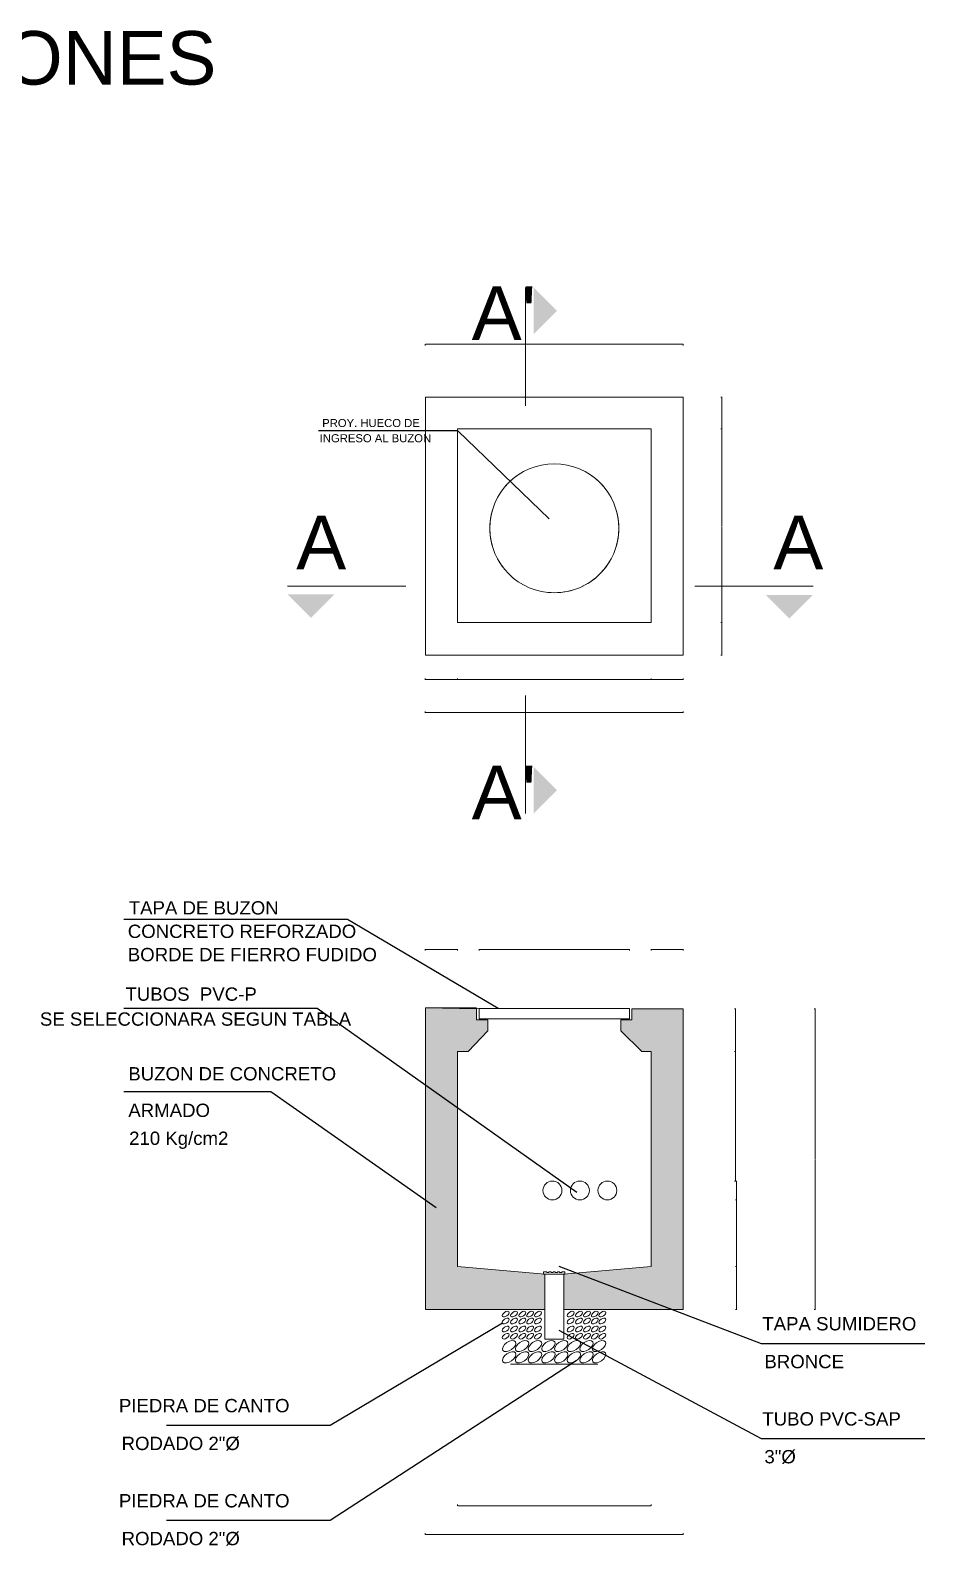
# Model space of a CAD drawing. Header units: inches. Extents: x 1693 to 10990, y 1878 to 5055.
# Drawn here: x 6646 to 7056, y 4156 to 4852 of the extents above; entities that cross this region are included whole.
import ezdxf

# ---------------------------------------------------------------- set-up
doc = ezdxf.new("R2010")
doc.units = ezdxf.units.IN
doc.header["$PDMODE"] = 1
doc.linetypes.add('DASHED', pattern=[0.75, 0.5, -0.25])
doc.layers.add('CANALES', color=104, linetype='Continuous', lineweight=15)
doc.styles.get("Standard").update_dxf_attribs({"font": 'arial.ttf'})
doc.styles.add('TITULO', font='swissl.ttf')
doc.dimstyles.new('Cota 100', dxfattribs={"dimtxt": 0.12, "dimasz": 0.1, "dimexe": 0.125, "dimexo": 0.0625, "dimgap": 0.001, "dimtad": 0, "dimzin": 4, "dimdsep": 46, "dimtxsty": 'Standard', "dimblk": 'OBLIQUE', "dimcen": 0.09, "dimdle": 0.125, "dimclrd": 256, "dimclre": 256, "dimclrt": 3, "dimadec": 0, "dimazin": 1, "dimtfac": 1, "dimtmove": 2, "dimatfit": 3, "dimfxl": 0.5, "dimfxlon": 1, "dimtolj": 1, "dimtzin": 0, "dimlwd": -1, "dimlwe": -1, "dimarcsym": 0})
doc.dimstyles.get("Standard").update_dxf_attribs({"dimtxt": 0.18, "dimasz": 0.18, "dimexe": 0.18, "dimexo": 0.0625, "dimgap": 0.09, "dimtad": 0, "dimtih": 1, "dimtoh": 1, "dimdec": 4, "dimzin": 0, "dimdsep": 46, "dimtxsty": 'Standard', "dimcen": 0.09, "dimadec": 0, "dimazin": 0, "dimtfac": 1, "dimtdec": 4, "dimtofl": 0, "dimtmove": 0, "dimatfit": 3, "dimfxl": 1, "dimtolj": 1, "dimtzin": 0, "dimarcsym": 0})

# ---------------------------------------------------------------- blocks, each defined once
blk = doc.blocks.new('TAPA DE BUZON')
at = {"layer": 'CANALES', "color": 3, "linetype": 'DASHED'}
blk.add_circle((3067.0286, 1470.338), 0.3, dxfattribs=at)
at = {"layer": 'CANALES', "color": 3, "linetype": 'Continuous'}
blk.add_circle((3067.0286, 1470.338), 0.3, dxfattribs=at)
blk = doc.blocks.new('*D117')
at = {"layer": 'CANALES', "transparency": 16777216}
for p, q in [((7005.49, 4402.98), (7006.11, 4402.98)), ((7005.99, 4402.93), (7005.99, 4334.01)), ((7005.99, 4264.89), (7005.99, 4333.81)), ((7005.49, 4264.84), (7006.11, 4264.84))]:
    blk.add_line(p, q, dxfattribs=at)
for points in [[(7005.98, 4402.93), (7006, 4402.93), (7005.99, 4402.98)], [(7005.98, 4264.89), (7006, 4264.89), (7005.99, 4264.84)]]:
    blk.add_solid(points, dxfattribs=at)
at = {"layer": 'Defpoints', "color": 0, "transparency": 16777216}
for p in [(6945.38, 4402.98), (6945.44, 4264.84), (7005.99, 4264.84)]:
    blk.add_point(p, dxfattribs=at)
at = {"layer": 'CANALES', "color": 3, "transparency": 16777216, "insert": (7005.99, 4333.91), "char_height": 0.05, "attachment_point": 5, "rotation": 90}
blk.add_mtext('\\A1;138.14', dxfattribs=at)
blk = doc.blocks.new('*D118')
at = {"layer": 'CANALES', "transparency": 16777216}
for p, q in [((6826.98, 4162.07), (6826.98, 4161.44)), ((6945.44, 4162.07), (6945.44, 4161.44)), ((6827.03, 4161.57), (6886.11, 4161.57)), ((6945.39, 4161.57), (6886.32, 4161.57))]:
    blk.add_line(p, q, dxfattribs=at)
for points in [[(6827.03, 4161.58), (6827.03, 4161.56), (6826.98, 4161.57)], [(6945.39, 4161.58), (6945.39, 4161.56), (6945.44, 4161.57)]]:
    blk.add_solid(points, dxfattribs=at)
at = {"layer": 'Defpoints', "color": 0, "transparency": 16777216}
for p in [(6826.98, 4264.84), (6945.44, 4264.84), (6945.44, 4161.57)]:
    blk.add_point(p, dxfattribs=at)
at = {"layer": 'CANALES', "color": 3, "transparency": 16777216, "insert": (6886.21, 4161.57), "char_height": 0.05, "attachment_point": 5}
blk.add_mtext('\\A1;118.46', dxfattribs=at)
blk = doc.blocks.new('*D175')
at = {"layer": 'CANALES', "transparency": 16777216}
for p, q in [((6962.6, 4683.86), (6963.22, 4683.86)), ((6963.1, 4683.81), (6963.1, 4624.69)), ((6963.1, 4565.37), (6963.1, 4624.49)), ((6962.6, 4565.32), (6963.22, 4565.32))]:
    blk.add_line(p, q, dxfattribs=at)
for points in [[(6963.09, 4683.81), (6963.11, 4683.81), (6963.1, 4683.86)], [(6963.09, 4565.37), (6963.11, 4565.37), (6963.1, 4565.32)]]:
    blk.add_solid(points, dxfattribs=at)
at = {"layer": 'Defpoints', "color": 0, "transparency": 16777216}
for p in [(6945.44, 4683.86), (6963.1, 4683.86), (6945.44, 4565.32)]:
    blk.add_point(p, dxfattribs=at)
at = {"layer": 'CANALES', "color": 3, "transparency": 16777216, "insert": (6963.1, 4624.59), "char_height": 0.05, "attachment_point": 5, "rotation": 90}
blk.add_mtext('\\A1;118.54', dxfattribs=at)
blk = doc.blocks.new('*D176')
at = {"layer": 'CANALES', "transparency": 16777216}
for p, q in [((6826.98, 4707.62), (6826.98, 4708.24)), ((6827.03, 4708.12), (6886.11, 4708.12)), ((6945.39, 4708.12), (6886.32, 4708.12)), ((6945.44, 4707.62), (6945.44, 4708.24))]:
    blk.add_line(p, q, dxfattribs=at)
for points in [[(6827.03, 4708.13), (6827.03, 4708.11), (6826.98, 4708.12)], [(6945.39, 4708.13), (6945.39, 4708.11), (6945.44, 4708.12)]]:
    blk.add_solid(points, dxfattribs=at)
at = {"layer": 'Defpoints', "color": 0, "transparency": 16777216}
for p in [(6945.44, 4708.12), (6826.98, 4683.86), (6945.44, 4683.86)]:
    blk.add_point(p, dxfattribs=at)
at = {"layer": 'CANALES', "color": 3, "transparency": 16777216, "insert": (6886.21, 4708.12), "char_height": 0.05, "attachment_point": 5}
blk.add_mtext('\\A1;118.46', dxfattribs=at)
blk = doc.blocks.new('*D119')
at = {"layer": 'CANALES', "transparency": 16777216}
for p, q in [((6968.89, 4383.3), (6969.52, 4383.3)), ((6969.39, 4383.25), (6969.39, 4353.66)), ((6969.39, 4323.9), (6969.39, 4353.49)), ((6968.89, 4323.85), (6969.52, 4323.85))]:
    blk.add_line(p, q, dxfattribs=at)
for points in [[(6969.38, 4383.25), (6969.4, 4383.25), (6969.39, 4383.3)], [(6969.38, 4323.9), (6969.4, 4323.9), (6969.39, 4323.85)]]:
    blk.add_solid(points, dxfattribs=at)
at = {"layer": 'Defpoints', "color": 0, "transparency": 16777216}
for p in [(6930.63, 4383.3), (6969.39, 4383.3), (6896.55, 4323.85)]:
    blk.add_point(p, dxfattribs=at)
at = {"layer": 'CANALES', "color": 3, "transparency": 16777216, "insert": (6969.39, 4353.57), "char_height": 0.05, "attachment_point": 5, "rotation": 90}
blk.add_mtext('\\A1;59.45', dxfattribs=at)
blk = doc.blocks.new('*D120')
at = {"layer": 'CANALES', "transparency": 16777216}
for p, q in [((6969.42, 4315.18), (6970.04, 4315.18)), ((6969.92, 4315.13), (6969.92, 4299.97)), ((6969.92, 4284.63), (6969.92, 4299.8)), ((6969.42, 4284.58), (6970.04, 4284.58))]:
    blk.add_line(p, q, dxfattribs=at)
for points in [[(6969.91, 4315.13), (6969.93, 4315.13), (6969.92, 4315.18)], [(6969.91, 4284.63), (6969.93, 4284.63), (6969.92, 4284.58)]]:
    blk.add_solid(points, dxfattribs=at)
at = {"layer": 'Defpoints', "color": 0, "transparency": 16777216}
for p in [(6896.55, 4315.18), (6969.92, 4315.18), (6930.63, 4284.58)]:
    blk.add_point(p, dxfattribs=at)
at = {"layer": 'CANALES', "color": 3, "transparency": 16777216, "insert": (6969.92, 4299.88), "char_height": 0.05, "attachment_point": 5, "rotation": 90}
blk.add_mtext('\\A1;30.60', dxfattribs=at)
blk = doc.blocks.new('*D121')
at = {"layer": 'CANALES', "transparency": 16777216}
for p, q in [((6969.42, 4323.85), (6970.04, 4323.85)), ((6969.92, 4323.8), (6969.92, 4319.58)), ((6969.42, 4315.18), (6970.04, 4315.18)), ((6969.92, 4315.23), (6969.92, 4319.45))]:
    blk.add_line(p, q, dxfattribs=at)
for points in [[(6969.91, 4323.8), (6969.93, 4323.8), (6969.92, 4323.85)], [(6969.91, 4315.23), (6969.93, 4315.23), (6969.92, 4315.18)]]:
    blk.add_solid(points, dxfattribs=at)
at = {"layer": 'Defpoints', "color": 0, "transparency": 16777216}
for p in [(6896.55, 4323.85), (6896.55, 4315.18), (6969.92, 4315.18)]:
    blk.add_point(p, dxfattribs=at)
at = {"layer": 'CANALES', "color": 3, "transparency": 16777216, "insert": (6969.92, 4319.52), "char_height": 0.05, "attachment_point": 5, "rotation": 90}
blk.add_mtext('\\A1;8.66', dxfattribs=at)
blk = doc.blocks.new('*D167')
at = {"layer": 'CANALES', "transparency": 16777216}
for p, q in [((6841.79, 4175.23), (6841.79, 4174.6)), ((6841.84, 4174.73), (6886.13, 4174.73)), ((6930.58, 4174.73), (6886.3, 4174.73)), ((6930.63, 4175.23), (6930.63, 4174.6))]:
    blk.add_line(p, q, dxfattribs=at)
for points in [[(6841.84, 4174.74), (6841.84, 4174.72), (6841.79, 4174.73)], [(6930.58, 4174.74), (6930.58, 4174.72), (6930.63, 4174.73)]]:
    blk.add_solid(points, dxfattribs=at)
at = {"layer": 'Defpoints', "color": 0, "transparency": 16777216}
for p in [(6841.79, 4284.58), (6930.63, 4284.58), (6930.63, 4174.73)]:
    blk.add_point(p, dxfattribs=at)
at = {"layer": 'CANALES', "color": 3, "transparency": 16777216, "insert": (6886.21, 4174.73), "char_height": 0.05, "attachment_point": 5}
blk.add_mtext('\\A1;88.84', dxfattribs=at)
blk = doc.blocks.new('*D168')
at = {"layer": 'CANALES', "transparency": 16777216}
for p, q in [((6826.98, 4429.73), (6826.98, 4430.36)), ((6827.03, 4430.23), (6834.31, 4430.23)), ((6841.74, 4430.23), (6834.47, 4430.23)), ((6841.79, 4429.73), (6841.79, 4430.36))]:
    blk.add_line(p, q, dxfattribs=at)
for points in [[(6827.03, 4430.24), (6827.03, 4430.22), (6826.98, 4430.23)], [(6841.74, 4430.24), (6841.74, 4430.22), (6841.79, 4430.23)]]:
    blk.add_solid(points, dxfattribs=at)
at = {"layer": 'Defpoints', "color": 0, "transparency": 16777216}
for p in [(6841.79, 4430.23), (6826.98, 4403.33), (6841.79, 4383.3)]:
    blk.add_point(p, dxfattribs=at)
at = {"layer": 'CANALES', "color": 3, "transparency": 16777216, "insert": (6834.39, 4430.23), "char_height": 0.05, "attachment_point": 5}
blk.add_mtext('\\A1;14.81', dxfattribs=at)
blk = doc.blocks.new('*D169')
at = {"layer": 'CANALES', "transparency": 16777216}
for p, q in [((6930.64, 4429.73), (6930.64, 4430.36)), ((6930.69, 4430.23), (6937.93, 4430.23)), ((6945.33, 4430.23), (6938.09, 4430.23)), ((6945.38, 4429.73), (6945.38, 4430.36))]:
    blk.add_line(p, q, dxfattribs=at)
for points in [[(6930.69, 4430.24), (6930.69, 4430.22), (6930.64, 4430.23)], [(6945.33, 4430.24), (6945.33, 4430.22), (6945.38, 4430.23)]]:
    blk.add_solid(points, dxfattribs=at)
at = {"layer": 'Defpoints', "color": 0, "transparency": 16777216}
for p in [(6930.64, 4430.23), (6945.38, 4402.98), (6930.64, 4383.3)]:
    blk.add_point(p, dxfattribs=at)
at = {"layer": 'CANALES', "color": 3, "transparency": 16777216, "insert": (6938.01, 4430.23), "char_height": 0.05, "attachment_point": 5}
blk.add_mtext('\\A1;14.74', dxfattribs=at)
blk = doc.blocks.new('*D170')
at = {"layer": 'CANALES', "transparency": 16777216}
for p, q in [((6968.89, 4402.98), (6969.52, 4402.98)), ((6969.39, 4402.93), (6969.39, 4393.22)), ((6969.39, 4383.35), (6969.39, 4393.06)), ((6968.89, 4383.3), (6969.52, 4383.3))]:
    blk.add_line(p, q, dxfattribs=at)
for points in [[(6969.38, 4402.93), (6969.4, 4402.93), (6969.39, 4402.98)], [(6969.38, 4383.35), (6969.4, 4383.35), (6969.39, 4383.3)]]:
    blk.add_solid(points, dxfattribs=at)
at = {"layer": 'Defpoints', "color": 0, "transparency": 16777216}
for p in [(6945.37, 4402.98), (6969.39, 4402.98), (6930.64, 4383.3)]:
    blk.add_point(p, dxfattribs=at)
at = {"layer": 'CANALES', "color": 3, "transparency": 16777216, "insert": (6969.39, 4393.14), "char_height": 0.05, "attachment_point": 5, "rotation": 90}
blk.add_mtext('\\A1;19.68', dxfattribs=at)
blk = doc.blocks.new('*D171')
at = {"layer": 'CANALES', "transparency": 16777216}
for p, q in [((6969.42, 4284.58), (6970.04, 4284.58)), ((6969.92, 4284.53), (6969.92, 4274.8)), ((6969.92, 4264.89), (6969.92, 4274.63)), ((6969.42, 4264.84), (6970.04, 4264.84))]:
    blk.add_line(p, q, dxfattribs=at)
for points in [[(6969.91, 4284.53), (6969.93, 4284.53), (6969.92, 4284.58)], [(6969.91, 4264.89), (6969.93, 4264.89), (6969.92, 4264.84)]]:
    blk.add_solid(points, dxfattribs=at)
at = {"layer": 'Defpoints', "color": 0, "transparency": 16777216}
for p in [(6930.63, 4284.58), (6969.92, 4284.58), (6945.44, 4264.84)]:
    blk.add_point(p, dxfattribs=at)
at = {"layer": 'CANALES', "color": 3, "transparency": 16777216, "insert": (6969.92, 4274.71), "char_height": 0.05, "attachment_point": 5, "rotation": 90}
blk.add_mtext('\\A1;19.74', dxfattribs=at)
blk = doc.blocks.new('*D172')
at = {"layer": 'CANALES', "transparency": 16777216}
for p, q in [((6851.63, 4429.73), (6851.63, 4430.36)), ((6851.68, 4430.23), (6886.13, 4430.23)), ((6920.75, 4430.23), (6886.3, 4430.23)), ((6920.8, 4429.73), (6920.8, 4430.36))]:
    blk.add_line(p, q, dxfattribs=at)
for points in [[(6851.68, 4430.24), (6851.68, 4430.22), (6851.63, 4430.23)], [(6920.75, 4430.24), (6920.75, 4430.22), (6920.8, 4430.23)]]:
    blk.add_solid(points, dxfattribs=at)
at = {"layer": 'Defpoints', "color": 0, "transparency": 16777216}
for p in [(6920.8, 4430.23), (6851.63, 4403.04), (6920.8, 4403.04)]:
    blk.add_point(p, dxfattribs=at)
at = {"layer": 'CANALES', "color": 3, "transparency": 16777216, "insert": (6886.22, 4430.23), "char_height": 0.05, "attachment_point": 5}
blk.add_mtext('\\A1;69.17', dxfattribs=at)
blk = doc.blocks.new('*D135')
at = {"layer": 'CANALES', "transparency": 16777216}
for p, q in [((6962.6, 4683.86), (6963.22, 4683.86)), ((6963.1, 4683.81), (6963.1, 4673.89)), ((6963.1, 4669.3), (6963.1, 4673.73)), ((6962.6, 4669.25), (6963.22, 4669.25))]:
    blk.add_line(p, q, dxfattribs=at)
for points in [[(6963.09, 4683.81), (6963.11, 4683.81), (6963.1, 4683.86)], [(6963.09, 4669.3), (6963.11, 4669.3), (6963.1, 4669.25)]]:
    blk.add_solid(points, dxfattribs=at)
at = {"layer": 'Defpoints', "color": 0, "transparency": 16777216}
for p in [(6945.44, 4683.86), (6963.1, 4683.86), (6930.63, 4669.25)]:
    blk.add_point(p, dxfattribs=at)
at = {"layer": 'CANALES', "color": 3, "transparency": 16777216, "insert": (6963.1, 4673.81), "char_height": 0.05, "attachment_point": 5, "rotation": 90}
blk.add_mtext('\\A1;14.61', dxfattribs=at)
blk = doc.blocks.new('*D136')
at = {"layer": 'CANALES', "transparency": 16777216}
for p, q in [((6962.6, 4580.41), (6963.22, 4580.41)), ((6963.1, 4580.36), (6963.1, 4572.95)), ((6963.1, 4565.37), (6963.1, 4572.78)), ((6962.6, 4565.32), (6963.22, 4565.32))]:
    blk.add_line(p, q, dxfattribs=at)
for points in [[(6963.09, 4580.36), (6963.11, 4580.36), (6963.1, 4580.41)], [(6963.09, 4565.37), (6963.11, 4565.37), (6963.1, 4565.32)]]:
    blk.add_solid(points, dxfattribs=at)
at = {"layer": 'Defpoints', "color": 0, "transparency": 16777216}
for p in [(6930.63, 4580.41), (6963.1, 4580.41), (6945.44, 4565.32)]:
    blk.add_point(p, dxfattribs=at)
at = {"layer": 'CANALES', "color": 3, "transparency": 16777216, "insert": (6963.1, 4572.87), "char_height": 0.05, "attachment_point": 5, "rotation": 90}
blk.add_mtext('\\A1;15.08', dxfattribs=at)
blk = doc.blocks.new('*D137')
at = {"layer": 'CANALES', "transparency": 16777216}
for p, q in [((6930.63, 4554.61), (6930.63, 4553.99)), ((6930.68, 4554.11), (6937.96, 4554.11)), ((6945.39, 4554.11), (6938.12, 4554.11)), ((6945.44, 4554.61), (6945.44, 4553.99))]:
    blk.add_line(p, q, dxfattribs=at)
for points in [[(6930.68, 4554.12), (6930.68, 4554.1), (6930.63, 4554.11)], [(6945.39, 4554.12), (6945.39, 4554.1), (6945.44, 4554.11)]]:
    blk.add_solid(points, dxfattribs=at)
at = {"layer": 'Defpoints', "color": 0, "transparency": 16777216}
for p in [(6930.63, 4580.41), (6945.44, 4565.32), (6945.44, 4554.11)]:
    blk.add_point(p, dxfattribs=at)
at = {"layer": 'CANALES', "color": 3, "transparency": 16777216, "insert": (6938.04, 4554.11), "char_height": 0.05, "attachment_point": 5}
blk.add_mtext('\\A1;14.81', dxfattribs=at)
blk = doc.blocks.new('*D138')
at = {"layer": 'CANALES', "transparency": 16777216}
for p, q in [((6826.98, 4554.61), (6826.98, 4553.99)), ((6827.03, 4554.11), (6834.31, 4554.11)), ((6841.74, 4554.11), (6834.47, 4554.11)), ((6841.79, 4554.61), (6841.79, 4553.99))]:
    blk.add_line(p, q, dxfattribs=at)
for points in [[(6827.03, 4554.12), (6827.03, 4554.1), (6826.98, 4554.11)], [(6841.74, 4554.12), (6841.74, 4554.1), (6841.79, 4554.11)]]:
    blk.add_solid(points, dxfattribs=at)
at = {"layer": 'Defpoints', "color": 0, "transparency": 16777216}
for p in [(6841.79, 4580.41), (6826.98, 4565.32), (6841.79, 4554.11)]:
    blk.add_point(p, dxfattribs=at)
at = {"layer": 'CANALES', "color": 3, "transparency": 16777216, "insert": (6834.39, 4554.11), "char_height": 0.05, "attachment_point": 5}
blk.add_mtext('\\A1;14.81', dxfattribs=at)
blk = doc.blocks.new('*D139')
at = {"layer": 'CANALES', "transparency": 16777216}
for p, q in [((6841.79, 4554.61), (6841.79, 4553.99)), ((6841.84, 4554.11), (6886.13, 4554.11)), ((6930.58, 4554.11), (6886.3, 4554.11)), ((6930.63, 4554.61), (6930.63, 4553.99))]:
    blk.add_line(p, q, dxfattribs=at)
for points in [[(6841.84, 4554.12), (6841.84, 4554.1), (6841.79, 4554.11)], [(6930.58, 4554.12), (6930.58, 4554.1), (6930.63, 4554.11)]]:
    blk.add_solid(points, dxfattribs=at)
at = {"layer": 'Defpoints', "color": 0, "transparency": 16777216}
for p in [(6841.79, 4580.41), (6930.63, 4580.41), (6930.63, 4554.11)]:
    blk.add_point(p, dxfattribs=at)
at = {"layer": 'CANALES', "color": 3, "transparency": 16777216, "insert": (6886.21, 4554.11), "char_height": 0.05, "attachment_point": 5}
blk.add_mtext('\\A1;88.84', dxfattribs=at)
blk = doc.blocks.new('*D140')
at = {"layer": 'CANALES', "transparency": 16777216}
for p, q in [((6826.98, 4539.53), (6826.98, 4538.9)), ((6827.03, 4539.03), (6886.11, 4539.03)), ((6945.39, 4539.03), (6886.32, 4539.03)), ((6945.44, 4539.53), (6945.44, 4538.9))]:
    blk.add_line(p, q, dxfattribs=at)
for points in [[(6827.03, 4539.04), (6827.03, 4539.02), (6826.98, 4539.03)], [(6945.39, 4539.04), (6945.39, 4539.02), (6945.44, 4539.03)]]:
    blk.add_solid(points, dxfattribs=at)
at = {"layer": 'Defpoints', "color": 0, "transparency": 16777216}
for p in [(6826.98, 4565.32), (6945.44, 4565.32), (6945.44, 4539.03)]:
    blk.add_point(p, dxfattribs=at)
at = {"layer": 'CANALES', "color": 3, "transparency": 16777216, "insert": (6886.21, 4539.03), "char_height": 0.05, "attachment_point": 5}
blk.add_mtext('\\A1;118.46', dxfattribs=at)

msp = doc.modelspace()

# ---------------------------------------------------------------- hatches: boundary and pattern name
at = {"layer": 'CANALES'}
h = msp.add_hatch(color=256, dxfattribs=at)
h.dxf.hatch_style = 1
h.paths.add_polyline_path([(6876.703, 4712.702), (6876.703, 4734.195), (6887.45, 4723.449)])
h = msp.add_hatch(color=256, dxfattribs=at)
h.dxf.hatch_style = 1
h.paths.add_polyline_path([(6763.718, 4593.257), (6785.211, 4593.257), (6774.464, 4582.511)])
h = msp.add_hatch(color=256, dxfattribs=at)
h.dxf.hatch_style = 1
h.paths.add_polyline_path([(6983.404, 4592.914), (7004.897, 4592.914), (6994.151, 4582.167)])
h = msp.add_hatch(color=256, dxfattribs=at)
h.dxf.hatch_style = 1
h.paths.add_polyline_path([(6876.703, 4492.554), (6876.703, 4514.046), (6887.45, 4503.3)])
at = {"layer": 'CANALES', "true_color": 0x636466}
h = msp.add_hatch(dxfattribs=at)
h.set_pattern_fill('AR-CONC', color=251, scale=0.039485)
h.set_pattern_definition([(50, (-302736.1005, -139795.9575), (7.19363937, -0.62936159), [0.75219738, -8.27417113]), (355, (-302736.1005, -139795.9575), (-1.39160153, 7.54396103), [0.6017579, -6.61935997]), (100.4514447, (-302735.501, -139796.01), (5.80203782, 6.91459913), [0.6392694, -7.03196927]), (46.1842, (-302736.1005, -139793.952), (10.70367156, -1.66005925), [1.12829606, -12.4112567]), (96.6355576, (-302735.208, -139794.09), (9.3740035, 9.76972607), [0.9589045, -10.54796343]), (351.184151, (-302736.1, -139793.952), (9.3740035, 9.76972607), [0.90263555, -9.92899477]), (21, (-302735.0975, -139794.453), (5.98655891, -4.03798497), [0.75219738, -8.27417113]), (326, (-302735.0975, -139794.453), (2.44027945, 7.2727404), [0.6017579, -6.6193369]), (71.451445, (-302734.5986, -139794.7896), (8.42683835, 3.23475547), [0.6392694, -7.03195715]), (37.5, (-302736.1005, -139795.9575), (0.121954817, 3.338691777), [0, -6.53910252, 0, -6.71962989, 0, -6.644410153]), (7.5, (-302736.1005, -139795.9575), (2.638402876, 3.95567273), [0, -3.831191967, 0, -6.388663045, 0, -2.53239783]), (327.5, (-302738.337, -139795.9575), (5.353852486, -0.2262019), [0, -2.507324586, 0, -7.82285271, 0, -10.380323786]), (317.5, (-302739.34, -139795.9575), (5.84894391, 1.003975844), [0, -3.25952196, 0, -5.19517654, 0, -7.37153428])])
h.paths.add_polyline_path([(6890.542, 4281.089), (6890.541, 4280.708), (6890.559, 4264.841), (6945.441, 4264.841), (6945.379, 4402.981), (6921.872, 4402.981), (6921.872, 4397.884), (6916.775, 4397.884), (6916.775, 4392.787), (6926.324, 4383.297), (6930.634, 4383.297), (6930.634, 4284.584)])
h.paths.add_polyline_path([(6881.805, 4264.841), (6881.805, 4281.089), (6841.792, 4284.584), (6841.792, 4383.297), (6846.712, 4383.297), (6855.661, 4392.787), (6855.613, 4397.884), (6850.516, 4397.884), (6850.516, 4402.981), (6826.985, 4403.33), (6826.985, 4264.841)])

# ---------------------------------------------------------------- linework, layer by layer
at = {"layer": 'CANALES'}
for p, q in [((6872.926, 4679.926, 0.001), (6872.926, 4734.219, 0.001)), ((6763.678, 4597.031, 0.001), (6817.971, 4597.031, 0.001)), ((6950.698, 4597.031, 0.001), (7004.99, 4597.031, 0.001)), ((6872.926, 4492.593, 0.001), (6872.926, 4546.886, 0.001))]:
    msp.add_line(p, q, dxfattribs=at)
at = {"layer": 'CANALES', "color": 0}
for p, q in [((6791.256, 4444.028), (6688.533, 4443.974)), ((6777.348, 4403.036), (6688.533, 4403.036)), ((6756.065, 4364.844), (6688.533, 4364.844)), ((6981.173, 4249.225), (7056.266, 4249.225)), ((6783.221, 4211.633), (6708.127, 4211.633)), ((6981.173, 4205.535), (7056.266, 4205.535)), ((6783.221, 4167.943), (6708.127, 4167.943))]:
    msp.add_line(p, q, dxfattribs=at)
at = {"layer": 'CANALES', "color": 5}
msp.add_line((6826.985, 4403.33), (6851.632, 4403.04), dxfattribs=at)
at = {"layer": 'CANALES', "color": 5, "ltscale": 0.3}
for p, q in [((6826.985, 4264.841), (6826.985, 4398.679)), ((6841.792, 4383.297), (6841.792, 4284.584))]:
    msp.add_line(p, q, dxfattribs=at)
at = {"layer": 'CANALES', "color": 7, "true_color": 0xffffff}
for p, q in [((6881.805, 4280.708), (6881.805, 4251.153)), ((6890.541, 4280.708), (6890.575, 4251.163))]:
    msp.add_line(p, q, dxfattribs=at)
at = {"layer": 'CANALES', "color": 7}
msp.add_line((6881.805, 4251.153), (6890.575, 4251.163), dxfattribs=at)
at = {"layer": 'CANALES', "color": 3}
msp.add_line((6906.241, 4239.752), (6866.097, 4239.752), dxfattribs=at)
at = {"layer": 'CANALES', "color": 5}
for points in [[(6826.985, 4683.859), (6945.441, 4683.859), (6945.441, 4565.324), (6826.985, 4565.324)], [(6841.792, 4669.25), (6930.634, 4669.25), (6930.634, 4580.408), (6841.792, 4580.408)]]:
    msp.add_lwpolyline(points, close=True, dxfattribs=at)
for points in [[(6826.985, 4403.33), (6850.516, 4402.981), (6850.516, 4397.884), (6855.613, 4397.884), (6855.661, 4392.787), (6846.712, 4383.297), (6841.792, 4383.297), (6841.792, 4284.584), (6881.805, 4281.089)], [(6881.805, 4264.841), (6826.985, 4264.841), (6826.985, 4403.33), (6850.516, 4403.33)], [(6890.542, 4281.089), (6930.634, 4284.584), (6930.634, 4383.297), (6926.324, 4383.297), (6916.775, 4392.787), (6916.775, 4397.884), (6921.872, 4397.884), (6921.872, 4402.981), (6945.379, 4402.981), (6945.441, 4264.841), (6890.559, 4264.841)]]:
    msp.add_lwpolyline(points, dxfattribs=at)
at = {"layer": 'CANALES', "color": 3}
msp.add_lwpolyline([(6851.632, 4398.345), (6851.632, 4403.04), (6920.803, 4403.04), (6920.803, 4398.345)], close=True, dxfattribs=at)
for points in [[(6881.238, 4282.076), (6882.718, 4282.076)], [(6889.628, 4282.076), (6891.109, 4282.076), (6891.109, 4281.089), (6881.238, 4281.089), (6881.238, 4282.076)], [(6883.705, 4282.076), (6883.705, 4281.879), (6882.718, 4281.879), (6882.718, 4282.076)], [(6883.705, 4282.076), (6884.693, 4282.076)], [(6885.68, 4282.076), (6885.68, 4281.879), (6884.693, 4281.879), (6884.693, 4282.076)], [(6885.68, 4282.076), (6886.667, 4282.076)], [(6887.654, 4282.076), (6887.654, 4281.879), (6886.667, 4281.879), (6886.667, 4282.076)], [(6887.654, 4282.076), (6888.641, 4282.076)], [(6889.628, 4282.076), (6889.628, 4281.879), (6888.641, 4281.879), (6888.641, 4282.076)]]:
    msp.add_lwpolyline(points, dxfattribs=at)
at = {"layer": 'CANALES', "color": 0}
msp.add_lwpolyline([(6890.542, 4281.089), (6890.575, 4251.153), (6881.805, 4251.153), (6881.805, 4281.089)], dxfattribs=at)
for centre in [(6885.341, 4319.517), (6897.954, 4319.517), (6910.568, 4319.517)]:
    msp.add_circle(centre, 4.332, dxfattribs=at)
at = {"layer": 'CANALES', "color": 7}
for centre, major_axis in [((6863.907, 4262.711), (-1.47, -1.028)), ((6863.907, 4259.599), (-1.47, -1.028)), ((6867.726, 4262.711), (-1.47, -1.028)), ((6867.726, 4259.599), (-1.47, -1.028)), ((6871.546, 4262.711), (-1.47, -1.028)), ((6871.546, 4259.599), (-1.47, -1.028)), ((6875.119, 4262.711), (-1.47, -1.028)), ((6875.119, 4259.599), (-1.47, -1.028)), ((6878.692, 4262.711), (-1.47, -1.028)), ((6878.692, 4259.599), (-1.47, -1.028)), ((6893.724, 4262.711), (-1.47, -1.028)), ((6893.724, 4259.599), (-1.47, -1.028)), ((6897.543, 4262.711), (-1.47, -1.028)), ((6897.543, 4259.599), (-1.47, -1.028)), ((6901.24, 4262.711), (-1.47, -1.028)), ((6901.24, 4259.599), (-1.47, -1.028)), ((6904.813, 4262.711), (-1.47, -1.028)), ((6904.813, 4259.599), (-1.47, -1.028)), ((6908.263, 4262.711), (-1.47, -1.028)), ((6908.263, 4259.599), (-1.47, -1.028)), ((6863.907, 4255.905), (-1.47, -1.028)), ((6863.907, 4252.581), (-1.47, -1.028)), ((6867.726, 4255.905), (-1.47, -1.028)), ((6867.726, 4252.581), (-1.47, -1.028)), ((6871.546, 4255.905), (-1.47, -1.028)), ((6871.546, 4252.581), (-1.47, -1.028)), ((6875.119, 4255.905), (-1.47, -1.028)), ((6875.119, 4252.581), (-1.47, -1.028)), ((6878.692, 4255.905), (-1.47, -1.028)), ((6878.692, 4252.581), (-1.47, -1.028)), ((6893.724, 4255.905), (-1.47, -1.028)), ((6893.724, 4252.581), (-1.47, -1.028)), ((6897.543, 4255.905), (-1.47, -1.028)), ((6897.543, 4252.581), (-1.47, -1.028)), ((6901.24, 4255.905), (-1.47, -1.028)), ((6901.24, 4252.581), (-1.47, -1.028)), ((6904.813, 4255.905), (-1.47, -1.028)), ((6904.813, 4252.581), (-1.47, -1.028)), ((6908.263, 4255.905), (-1.47, -1.028)), ((6908.263, 4252.581), (-1.47, -1.028)), ((6865.507, 4248.056), (-2.874, -2.011)), ((6865.507, 4242.885), (-2.874, -2.011)), ((6871.421, 4248.056), (-2.874, -2.011)), ((6871.421, 4242.885), (-2.874, -2.011)), ((6877.335, 4248.056), (-2.874, -2.011)), ((6877.335, 4242.885), (-2.874, -2.011)), ((6883.495, 4248.056), (-2.874, -2.011)), ((6883.495, 4242.885), (-2.874, -2.011)), ((6889.409, 4248.056), (-2.874, -2.011)), ((6889.409, 4242.885), (-2.874, -2.011)), ((6895.2, 4248.056), (-2.874, -2.011)), ((6895.2, 4242.885), (-2.874, -2.011)), ((6900.991, 4248.056), (-2.874, -2.011)), ((6900.991, 4242.885), (-2.874, -2.011)), ((6906.782, 4248.056), (-2.874, -2.011)), ((6906.782, 4242.885), (-2.874, -2.011))]:
    msp.add_ellipse(centre, major_axis=major_axis, ratio=0.5513277, dxfattribs=at)

# ---------------------------------------------------------------- block references
at = {"layer": 'CANALES', "color": 0, "xscale": 98.71356637334533, "yscale": 98.71356637334533, "zscale": 98.71356637334533}
msp.add_blockref('TAPA DE BUZON', (-295871.116, -140518.669), dxfattribs=at)

# ---------------------------------------------------------------- texts
at = {"layer": 'CANALES', "color": 0, "style": 'TITULO'}
for s, height, p in [('ESTRUCTURA DE BUZONES ', 24.56463, (6263.978, 4827.399)), ('TAPA DE BUZON', 6.11622, (6690.807, 4446.254)), ('CONCRETO REFORZADO', 6.11622, (6690.362, 4435.474)), ('BORDE DE FIERRO FUDIDO', 6.11622, (6690.362, 4424.792)), ('TUBOS  PVC-P', 6.11622, (6689.294, 4406.637)), ('SE SELECCIONARA SEGUN TABLA', 6.11622, (6650.014, 4395.179)), ('BUZON DE CONCRETO', 6.11622, (6690.605, 4370.049)), ('ARMADO ', 6.1162, (6690.605, 4353.265)), ('210 Kg/cm2', 6.1162, (6690.961, 4340.425)), ('TAPA SUMIDERO', 6.11622, (6981.713, 4255.239)), ('BRONCE', 6.1162, (6982.674, 4237.883)), ('PIEDRA DE CANTO', 6.11622, (6686.295, 4217.646)), ('TUBO PVC-SAP', 6.11622, (6981.713, 4211.548)), ('RODADO 2"%%C', 6.11622, (6687.51, 4200.291)), ('3"%%C', 6.1162, (6982.674, 4194.192)), ('PIEDRA DE CANTO', 6.11622, (6686.295, 4173.956)), ('RODADO 2"%%C', 6.11622, (6687.51, 4156.6))]:
    msp.add_text(s, height=height, dxfattribs=at).set_placement(p)
at = {"layer": 'CANALES', "color": 7, "style": 'TITULO'}
for s, p in [('PROY. HUECO DE', (6779.626, 4670.124)), ('INGRESO AL BUZON', (6778.492, 4663.132))]:
    msp.add_text(s, height=3.70176, dxfattribs=at).set_placement(p)
at = {"layer": 'CANALES', "attachment_point": 1}
for s, insert, char_height in [("A'", (6848.238, 4734.749), 24.6784), ('A', (6767.675, 4629.405, 0.001), 24.678), ('A', (6986.751, 4629.405, 0.001), 24.678), ("A'", (6848.238, 4514.6), 24.6784)]:
    msp.add_mtext_dynamic_manual_height_columns(s, width=0.74374, gutter_width=12.5, heights=[0], dxfattribs=dict(at, insert=insert, char_height=char_height))

# ---------------------------------------------------------------- dimensions: what is measured, and where the dimension line sits
at = {"layer": 'CANALES', "color": 5}
for base, p1, p2, picture, middle in [((6945.441, 4708.119), (6826.985, 4683.859), (6945.441, 4683.859), '*D176', (6886.213, 4708.119)), ((6841.792, 4430.233), (6826.985, 4403.33), (6841.792, 4383.297), '*D168', (6834.388, 4430.233)), ((6920.803, 4430.233), (6851.632, 4403.04), (6920.803, 4403.04), '*D172', (6886.218, 4430.233)), ((6930.634, 4174.729), (6841.792, 4284.584), (6930.634, 4284.584), '*D167', (6886.213, 4174.729)), ((6945.441, 4161.57), (6826.985, 4264.841), (6945.441, 4264.841), '*D118', (6886.213, 4161.57))]:
    dim = msp.add_linear_dim(base=base, p1=p1, p2=p2, dimstyle='Cota 100', override={"dimtxt": 0.05, "dimasz": 0.05, "dimsah": 1}, dxfattribs=at)
    dim.commit()
    dim.dimension.update_dxf_attribs({"geometry": picture, "text_midpoint": middle})
for base, p1, p2, picture, middle in [((6963.099, 4683.859), (6930.634, 4669.25), (6945.441, 4683.859), '*D135', (6963.099, 4673.811)), ((6963.099, 4580.408), (6945.441, 4565.324), (6930.634, 4580.408), '*D136', (6963.099, 4572.866)), ((6969.92, 4315.1849), (6896.5543, 4323.8495), (6896.5543, 4315.1849), '*D121', (6969.92, 4319.5172))]:
    dim = msp.add_linear_dim(base=base, p1=p1, p2=p2, angle=90, dimstyle='Cota 100', override={"dimtxt": 0.05, "dimasz": 0.05, "dimsah": 1}, dxfattribs=at)
    dim.commit()
    dim.dimension.update_dxf_attribs({"geometry": picture, "text_midpoint": middle, "dimtype": 160})
for base, p1, p2, angle, picture, middle in [((6963.0986, 4683.8591), (6945.4411, 4565.3238), (6945.4411, 4683.8591), 90, '*D175', (6963.0986, 4624.5915)), ((6930.641, 4430.233), (6945.379, 4402.981), (6930.641, 4383.297), 180, '*D169', (6938.01, 4430.233)), ((6969.393, 4402.981), (6930.641, 4383.297), (6945.372, 4402.981), 90, '*D170', (6969.393, 4393.139)), ((7005.989, 4264.841), (6945.379, 4402.981), (6945.441, 4264.841), 90, '*D117', (7005.989, 4333.911)), ((6969.393, 4383.297), (6896.554, 4323.85), (6930.634, 4383.297), 90, '*D119', (6969.393, 4353.573)), ((6969.92, 4315.185), (6930.634, 4284.584), (6896.554, 4315.185), 90, '*D120', (6969.92, 4299.884)), ((6969.92, 4284.584), (6945.441, 4264.841), (6930.634, 4284.584), 90, '*D171', (6969.92, 4274.712))]:
    dim = msp.add_linear_dim(base=base, p1=p1, p2=p2, angle=angle, dimstyle='Cota 100', override={"dimtxt": 0.05, "dimasz": 0.05, "dimsah": 1}, dxfattribs=at)
    dim.commit()
    dim.dimension.update_dxf_attribs({"geometry": picture, "text_midpoint": middle})
for base, p1, p2, picture, middle in [((6841.792, 4554.113), (6826.985, 4565.324), (6841.792, 4580.408), '*D138', (6834.388, 4554.113)), ((6930.634, 4554.113), (6841.792, 4580.408), (6930.634, 4580.408), '*D139', (6886.213, 4554.113)), ((6945.441, 4554.113), (6930.634, 4580.408), (6945.441, 4565.324), '*D137', (6938.038, 4554.113)), ((6945.441, 4539.029), (6826.985, 4565.324), (6945.441, 4565.324), '*D140', (6886.213, 4539.029))]:
    dim = msp.add_linear_dim(base=base, p1=p1, p2=p2, dimstyle='Cota 100', override={"dimtxt": 0.05, "dimasz": 0.05, "dimsah": 1}, dxfattribs=at)
    dim.commit()
    dim.dimension.update_dxf_attribs({"geometry": picture, "text_midpoint": middle, "dimtype": 160})

# ---------------------------------------------------------------- leaders
at = {"layer": 'CANALES', "color": 7}
for points in [[(6883.839, 4627.989), (6841.912, 4668.447), (6777.994, 4668.413)], [(6860.42, 4403.04), (6791.256, 4444.028), (6688.533, 4443.974)], [(6896.554, 4318.53), (6777.348, 4403.036), (6688.533, 4403.036)], [(6832.027, 4311.492), (6756.065, 4364.844), (6688.533, 4364.844)], [(6888.356, 4284.688), (6981.173, 4249.225), (7056.266, 4249.225)], [(6862.437, 4258.571), (6783.221, 4211.633), (6708.127, 4211.633)], [(6888.356, 4255.289), (6981.173, 4205.535), (7056.266, 4205.535)], [(6896.309, 4241.3), (6783.221, 4167.943), (6708.127, 4167.943)]]:
    msp.add_leader(points, dimstyle='Standard', override={"dimscale": 1, "dimasz": 0.015}, dxfattribs=at)

doc.saveas('drawing.dxf')
